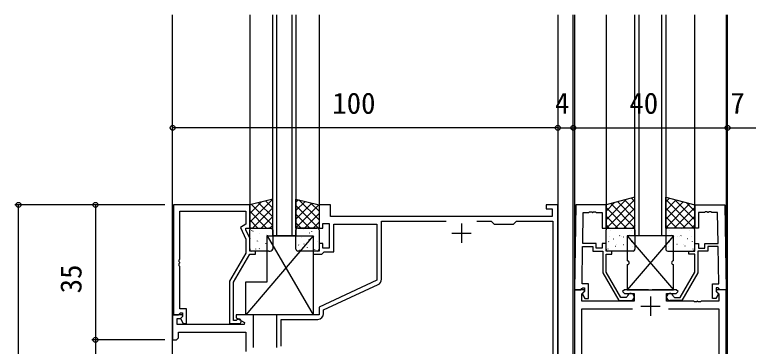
# Model space of a CAD drawing. Units: millimetres, scale not verified. Extents: x -437 to 438, y -681 to 679.
# Drawn here: x 32.3 to 222.7, y 342.3 to 428.4 of the extents above; entities that cross this region are included whole.
import ezdxf
from ezdxf.enums import TextEntityAlignment as Align

# ---------------------------------------------------------------- set-up
doc = ezdxf.new("R2010")
doc.units = ezdxf.units.MM
doc.header["$LTSCALE"] = 4
for name, color, linetype in [('0-2_YKK_11', 7, 'Continuous'), ('0-3_YKK_12', 2, 'Continuous'), ('0-4_YKK_13', 4, 'Continuous'), ('0-6_YKK_D', 6, 'Continuous')]:
    doc.layers.add(name, color=color, linetype=linetype)
doc.styles.add('ＭＳ ゴシック', font='')
doc.styles.get('ＭＳ ゴシック').set_extended_font_data('MS Gothic')

msp = doc.modelspace()

# ---------------------------------------------------------------- linework, layer by layer
at = {"layer": '0-2_YKK_11'}
for p, q in [((148.3, 374.2), (148.3, 369.2)), ((145.8, 371.7), (150.8, 371.7)), ((197.305, 355.2), (197.305, 350.2)), ((194.805, 352.7), (199.805, 352.7))]:
    msp.add_line(p, q, dxfattribs=at)
for points in [[(73.5, 379), (73.5, 350.5), (74.83, 350.5), (75.13, 350.8), (75.33, 351), (75.9, 351), (75.9, 350.074), (75.326, 349.5), (76.077, 348.2), (76.9, 348.2), (76.9, 352), (75.13, 352), (75.13, 363.042), (75.01, 363.225), (75.01, 363.775), (75.13, 363.958), (75.13, 364.042), (75.01, 364.225), (75.01, 364.775), (75.13, 364.958), (75.13, 377.37), (92.3, 377.37), (92.3, 374), (90.88, 373.18), (92.3, 370.134), (92.3, 366.468), (88.1, 359.193), (88.1, 348.2), (90.5, 348.2)], [(90.001, 349.133), (89.752, 349), (89.1, 349), (89.1, 358.925), (93.3, 366.2), (94.8, 366.2), (94.8, 367), (93.3, 367), (93.3, 370.355), (92.3, 372.5), (92.3, 373), (93.3, 373), (93.3, 379), (73.5, 379)], [(173.3, 279), (173.3, 379), (170.3, 379), (170.3, 378), (171.8, 378), (171.8, 376), (114.3, 376), (114.3, 379), (111.3, 379), (111.3, 373), (112.3, 373), (112.3, 374.2), (113.9, 374.2), (113.9, 367.8), (112.3, 367.8), (112.3, 369), (111.3, 369), (111.3, 367), (109.8, 367), (109.8, 366.2), (112, 366.2), (112.3, 366.5), (112.6, 366.8), (115.1, 366.8), (115.1, 374), (126.3, 374), (126.3, 359.495), (111.3, 352.5), (111.3, 350.5), (100.3, 350.5), (100.3, 342)], [(177.989, 379), (177.605, 357), (179.235, 357), (179.535, 357.3), (179.735, 357.5), (180.205, 357.5), (180.205, 356.55), (179.705, 356.05), (179.705, 355.739), (180.305, 354.7), (181.205, 354.7), (181.205, 358.5), (179.561, 358.5), (179.73, 368.2), (182.405, 368.2), (182.405, 367), (185.005, 367), (185.005, 361.367), (189.143, 354.2), (192.205, 354.2)], [(191.317, 355.25), (191.021, 355), (189.605, 355), (185.805, 361.582), (185.805, 366.2), (187.305, 366.2), (187.305, 367), (185.805, 367), (185.805, 369), (184.805, 369), (184.805, 367.8), (183.205, 367.8), (183.205, 369), (179.744, 369), (179.885, 377.07), (181.346, 377.07), (181.53, 377.19), (182.08, 377.19), (182.263, 377.07), (182.346, 377.07), (182.53, 377.19), (183.08, 377.19), (183.263, 377.07), (184.805, 377.07), (184.805, 373), (185.805, 373), (185.805, 379), (177.989, 379)], [(216.621, 379), (217.005, 357), (215.375, 357), (215.075, 357.3), (214.875, 357.5), (214.405, 357.5), (214.405, 356.55), (214.905, 356.05), (214.905, 355.739), (214.305, 354.7), (213.405, 354.7), (213.405, 358.5), (215.048, 358.5), (214.879, 368.2), (212.205, 368.2), (212.205, 367), (209.605, 367), (209.605, 361.367), (205.467, 354.2), (202.405, 354.2)], [(203.292, 355.25), (203.588, 355), (205.005, 355), (208.805, 361.582), (208.805, 366.2), (207.305, 366.2), (207.305, 367), (208.805, 367), (208.805, 369), (209.805, 369), (209.805, 367.8), (211.405, 367.8), (211.405, 369), (214.865, 369), (214.724, 377.07), (213.263, 377.07), (213.08, 377.19), (212.53, 377.19), (212.346, 377.07), (212.263, 377.07), (212.08, 377.19), (211.53, 377.19), (211.346, 377.07), (209.805, 377.07), (209.805, 373), (208.805, 373), (208.805, 379), (216.621, 379)], [(127.5, 359.686), (127.5, 374.8), (144.331, 374.8)], [(152.269, 374.8), (156, 374.8), (156.8, 374), (161.8, 374), (162.6, 374.8), (172, 374.8), (172, 281), (156.8, 281), (156, 280.2), (152.269, 280.2)], [(112.5, 350.8), (112.5, 351.736), (126.634, 358.326)], [(177.605, 357), (177.605, 301)], [(201.505, 356), (204.005, 356), (204.505, 356.5), (204.005, 357), (197.763, 357), (197.58, 356.88), (197.03, 356.88), (196.847, 357), (190.605, 357), (190.105, 356.5), (190.605, 356), (193.105, 356), (193.105, 354), (179.535, 354), (179.535, 355.906), (180.242, 356.612), (180.081, 357), (177.605, 357)], [(217.005, 301), (217.005, 357), (214.529, 357), (214.369, 356.612), (215.075, 355.906), (215.075, 354), (210.463, 354), (210.28, 353.88), (209.73, 353.88), (209.547, 354), (209.463, 354), (209.28, 353.88), (208.73, 353.88), (208.547, 354), (201.505, 354), (201.505, 356)], [(75.324, 349.5), (75.936, 350.112), (75.776, 350.5), (73.3, 350.5), (73.3, 344), (74.3, 344), (74.8, 344.5), (74.8, 346), (92.3, 346), (92.3, 340.915)], [(94.3, 342), (94.3, 350.5), (89.8, 350.5), (89.8, 349.7), (91.965, 348.45), (91.844, 348), (74.5, 348), (74.5, 349.5), (75.324, 349.5)], [(192.631, 305.93), (179.535, 305.93), (179.535, 352.07), (192.631, 352.07)], [(201.979, 352.07), (215.075, 352.07), (215.075, 305.93), (201.979, 305.93)], [(101.5, 342.3), (101.5, 349.3), (111, 349.3)]]:
    msp.add_lwpolyline(points, dxfattribs=at)
for centre, radius, start, end in [((126, 359.686), 1.5, 294.99999, 359.99999), ((192.205, 355.1), 0.9, 270, 170.40594), ((202.405, 355.1), 0.9, 9.59406, 270), ((111, 350.8), 1.5, 270.00001, 359.99999), ((90.5, 348.8), 0.6, 270.00003, 146.25104)]:
    msp.add_arc(centre, radius, start, end, dxfattribs=at)
at = {"layer": '0-3_YKK_12'}
for p, q in [((73.3, 247.5), (73.3, 428.371)), ((93.3, 428.371), (93.3, 379)), ((99.3, 371), (99.3, 428.371)), ((100.3, 428.371), (100.3, 371)), ((104.3, 371), (104.3, 428.371)), ((105.3, 428.371), (105.3, 371)), ((111.3, 428.371), (111.3, 379)), ((173.3, 428.371), (173.3, 247.5)), ((177.305, 247.5), (177.305, 428.371)), ((177.605, 428.371), (177.605, 247.5)), ((185.805, 428.371), (185.805, 379)), ((193.305, 371), (193.305, 428.371)), ((194.305, 428.371), (194.305, 371)), ((200.305, 371), (200.305, 428.371)), ((201.305, 428.371), (201.305, 371)), ((208.805, 379), (208.805, 428.371)), ((217.005, 428.371), (217.005, 247.5)), ((217.305, 247.5), (217.305, 428.371)), ((105.3, 371), (99.3, 371)), ((201.305, 371), (193.305, 371))]:
    msp.add_line(p, q, dxfattribs=at)
at = {"layer": '0-4_YKK_13'}
for p, q in [((93.3, 374.515), (99.281, 380.495)), ((93.3, 376.76), (96.287, 379.747)), ((93.804, 379.126), (99.3, 373.63)), ((95.6, 379.575), (99.3, 375.875)), ((97.396, 380.024), (99.3, 378.12)), ((99.192, 380.473), (99.3, 380.365)), ((105.3, 379.779), (105.877, 380.356)), ((105.3, 377.534), (107.673, 379.907)), ((105.3, 375.289), (109.469, 379.458)), ((105.3, 373.044), (111.265, 379.009)), ((106.1, 380.3), (111.3, 375.1)), ((109.093, 379.552), (111.3, 377.345)), ((191.059, 380.401), (185.805, 375.147)), ((187.997, 379.585), (185.805, 377.392)), ((193.305, 380.402), (185.903, 373)), ((187.052, 379.333), (193.305, 373.079)), ((188.824, 379.805), (193.305, 375.324)), ((190.596, 380.278), (193.305, 377.57)), ((192.369, 380.75), (193.305, 379.815)), ((202.241, 380.75), (201.305, 379.815)), ((201.305, 380.402), (208.707, 373)), ((204.013, 380.278), (201.305, 377.57)), ((205.785, 379.805), (201.305, 375.324)), ((207.558, 379.333), (201.305, 373.079)), ((203.55, 380.401), (208.805, 375.147)), ((206.612, 379.585), (208.805, 377.392)), ((93.3, 377.384), (97.684, 373)), ((94.031, 373), (99.3, 378.269)), ((105.3, 378.855), (111.155, 373)), ((185.805, 378.334), (191.139, 373)), ((193.305, 378.157), (188.148, 373)), ((201.305, 378.157), (206.461, 373)), ((208.805, 378.334), (203.47, 373)), ((96.276, 373), (99.3, 376.024)), ((105.3, 376.61), (108.91, 373)), ((107.501, 373), (111.3, 376.799)), ((185.805, 376.089), (188.894, 373)), ((193.305, 375.912), (190.393, 373)), ((201.305, 375.912), (204.216, 373)), ((208.805, 376.089), (205.715, 373)), ((93.3, 375.139), (95.439, 373)), ((98.521, 373), (99.3, 373.779)), ((105.3, 374.365), (106.665, 373)), ((109.746, 373), (111.3, 374.554)), ((185.805, 373.844), (186.649, 373)), ((193.305, 373.667), (192.638, 373)), ((201.305, 373.667), (201.971, 373)), ((208.805, 373.844), (207.96, 373)), ((93.3, 367.5), (93.3, 372.5)), ((93.439, 371.46), (93.447, 371.453)), ((93.758, 372.34), (93.782, 372.297)), ((93.8, 373), (98.3, 373)), ((94.078, 372.216), (94.166, 372.169)), ((95.949, 371.697), (95.973, 371.654)), ((99.3, 372.5), (99.3, 367.5)), ((105.3, 367.5), (105.3, 372.5)), ((105.8, 373), (110.8, 373)), ((107.169, 372.739), (107.193, 372.695)), ((108.86, 371.795), (108.948, 371.749)), ((109.36, 372.096), (109.384, 372.052)), ((111.25, 371.504), (111.274, 371.46)), ((111.3, 372.5), (111.3, 367.5)), ((185.805, 367.5), (185.805, 372.5)), ((186.305, 373), (192.805, 373)), ((187.039, 372.379), (187.083, 372.355)), ((188.432, 372.905), (188.438, 372.898)), ((189.116, 372.812), (189.16, 372.788)), ((191.784, 371.354), (191.828, 371.33)), ((192.426, 372.46), (192.433, 372.452)), ((193.305, 372.5), (193.305, 367.5)), ((201.305, 372.5), (201.305, 367.5)), ((208.305, 373), (201.805, 373)), ((202.183, 372.46), (202.176, 372.452)), ((202.826, 371.354), (202.782, 371.33)), ((205.494, 372.812), (205.45, 372.788)), ((206.178, 372.905), (206.171, 372.898)), ((207.57, 372.379), (207.526, 372.355)), ((208.805, 367.5), (208.805, 372.5)), ((109.8, 371), (92.3, 350.5)), ((93.325, 370.264), (93.349, 370.22)), ((95.215, 369.673), (95.239, 369.629)), ((95.644, 369.485), (95.651, 369.478)), ((97.627, 371.304), (97.634, 371.297)), ((97.8, 371), (109.8, 350.5)), ((97.839, 371.106), (97.863, 371.062)), ((106.002, 370.993), (106.009, 370.986)), ((106.736, 370.662), (106.76, 370.618)), ((108.626, 370.071), (108.65, 370.027)), ((110.189, 370.837), (110.197, 370.83)), ((186.441, 369.508), (186.488, 369.42)), ((186.613, 370.923), (186.619, 370.915)), ((187.682, 370.188), (187.726, 370.164)), ((189.33, 371.033), (189.377, 370.945)), ((189.707, 370.922), (189.751, 370.898)), ((190.373, 370.738), (190.38, 370.73)), ((203.305, 371), (191.305, 357)), ((191.305, 371), (203.305, 357)), ((192.375, 369.464), (192.419, 369.44)), ((202.234, 369.464), (202.19, 369.44)), ((204.236, 370.738), (204.229, 370.73)), ((204.902, 370.922), (204.858, 370.898)), ((205.279, 371.033), (205.232, 370.945)), ((206.927, 370.188), (206.883, 370.164)), ((207.997, 370.923), (207.99, 370.915)), ((208.169, 369.508), (208.122, 369.42)), ((93.624, 367.699), (93.631, 367.692)), ((94.783, 367.596), (94.807, 367.552)), ((95.732, 367.647), (95.82, 367.6)), ((97.407, 369.03), (97.431, 368.986)), ((97.812, 367.543), (97.819, 367.536)), ((99.297, 368.438), (99.3, 368.432)), ((106.002, 368.637), (106.026, 368.593)), ((107.335, 368.906), (107.423, 368.859)), ((108.194, 367.994), (108.218, 367.95)), ((108.206, 369.018), (108.214, 369.011)), ((110.818, 369.428), (110.842, 369.384)), ((186.249, 367.564), (186.293, 367.54)), ((188.274, 368.298), (188.318, 368.274)), ((188.587, 368.718), (188.594, 368.71)), ((190.35, 368.73), (190.394, 368.706)), ((192.582, 368.272), (192.589, 368.265)), ((202.028, 368.272), (202.021, 368.265)), ((204.259, 368.73), (204.215, 368.706)), ((206.022, 368.718), (206.015, 368.71)), ((206.336, 368.298), (206.292, 368.274)), ((208.361, 367.564), (208.317, 367.54)), ((98.3, 367), (93.8, 367)), ((96.673, 367.005), (96.675, 367)), ((110.8, 367), (105.8, 367)), ((106.187, 367.232), (106.194, 367.225)), ((110.084, 367.403), (110.108, 367.359)), ((110.374, 367.076), (110.381, 367.069)), ((192.805, 367), (186.305, 367)), ((193.018, 367.273), (193.062, 367.249)), ((201.591, 367.273), (201.547, 367.249)), ((201.805, 367), (208.305, 367)), ((191.305, 363.5), (191.305, 357))]:
    msp.add_line(p, q, dxfattribs=at)
for points in [[(193.305, 381), (185.805, 379), (185.805, 373), (193.305, 373)], [(201.305, 381), (208.805, 379), (208.805, 373), (201.305, 373)], [(99.3, 380.5), (93.3, 379), (93.3, 373), (99.3, 373)], [(105.3, 380.5), (111.3, 379), (111.3, 373), (105.3, 373)], [(97.8, 371), (109.8, 371), (109.8, 350.5), (92.3, 350.5), (92.3, 359), (97.8, 359)]]:
    msp.add_lwpolyline(points, close=True, dxfattribs=at)
for points in [[(203.305, 364.5), (203.305, 371), (191.305, 371), (191.305, 364.5)], [(191.305, 357), (203.305, 357), (203.305, 363.5)]]:
    msp.add_lwpolyline(points, dxfattribs=at)
for centre, radius, start, end in [((93.8, 372.5), 0.5, 90, 180), ((98.356, 371.861), 1.14, 34.07499, 92.79491), ((105.8, 372.5), 0.5, 90, 180), ((110.8, 372.5), 0.5, 0, 90), ((186.305, 372.5), 0.5, 90, 180), ((192.805, 372.5), 0.5, 0, 90), ((201.805, 372.5), 0.5, 90, 180), ((208.305, 372.5), 0.5, 0, 90), ((93.8, 367.5), 0.5, 180, 270), ((98.356, 368.139), 1.14, 267.20509, 325.92501), ((105.8, 367.5), 0.5, 180, 270), ((110.8, 367.5), 0.5, 270, 0), ((186.305, 367.5), 0.5, 180, 270), ((192.805, 367.5), 0.5, 270, 0), ((201.805, 367.5), 0.5, 180, 270), ((208.305, 367.5), 0.5, 270, 0), ((191.305, 364), 0.5, 270, 90), ((203.305, 364), 0.5, 90, 270)]:
    msp.add_arc(centre, radius, start, end, dxfattribs=at)
at = {"layer": '0-6_YKK_D'}
for p, q in [((173.3, 399), (73.3, 399)), ((71.3, 379), (32.3, 379)), ((33.3, 279), (33.3, 379)), ((71.3, 379), (52.3, 379)), ((53.3, 379), (53.3, 344)), ((71.3, 344), (52.3, 344)), ((71.3, 344), (52.3, 344)), ((53.3, 344), (53.3, 334))]:
    msp.add_line(p, q, dxfattribs=at)
msp.add_lwpolyline([(173.3, 399), (177.305, 399), (217.305, 399), (224.3, 399), (264.3, 399)], dxfattribs=at)
for centre in [(73.3, 399), (173.3, 399), (173.3, 399), (177.305, 399), (177.305, 399), (217.305, 399), (217.305, 399), (33.3, 379), (53.3, 379), (53.3, 344), (53.3, 344)]:
    msp.add_circle(centre, 0.637, dxfattribs=at)

# ---------------------------------------------------------------- texts
at = {"layer": '0-6_YKK_D', "style": 'ＭＳ ゴシック'}
for s, p in [('100', (114.735, 401)), ('4', (172.554, 401)), ('40', (191.85, 401)), ('7', (218.054, 401))]:
    msp.add_text(s, height=5.499, dxfattribs=at).set_placement(p, align=Align.BOTTOM_LEFT)
msp.add_text('35', height=5.499, rotation=90, dxfattribs=at).set_placement((51.3, 356.045), align=Align.BOTTOM_LEFT)

doc.saveas('drawing.dxf')
